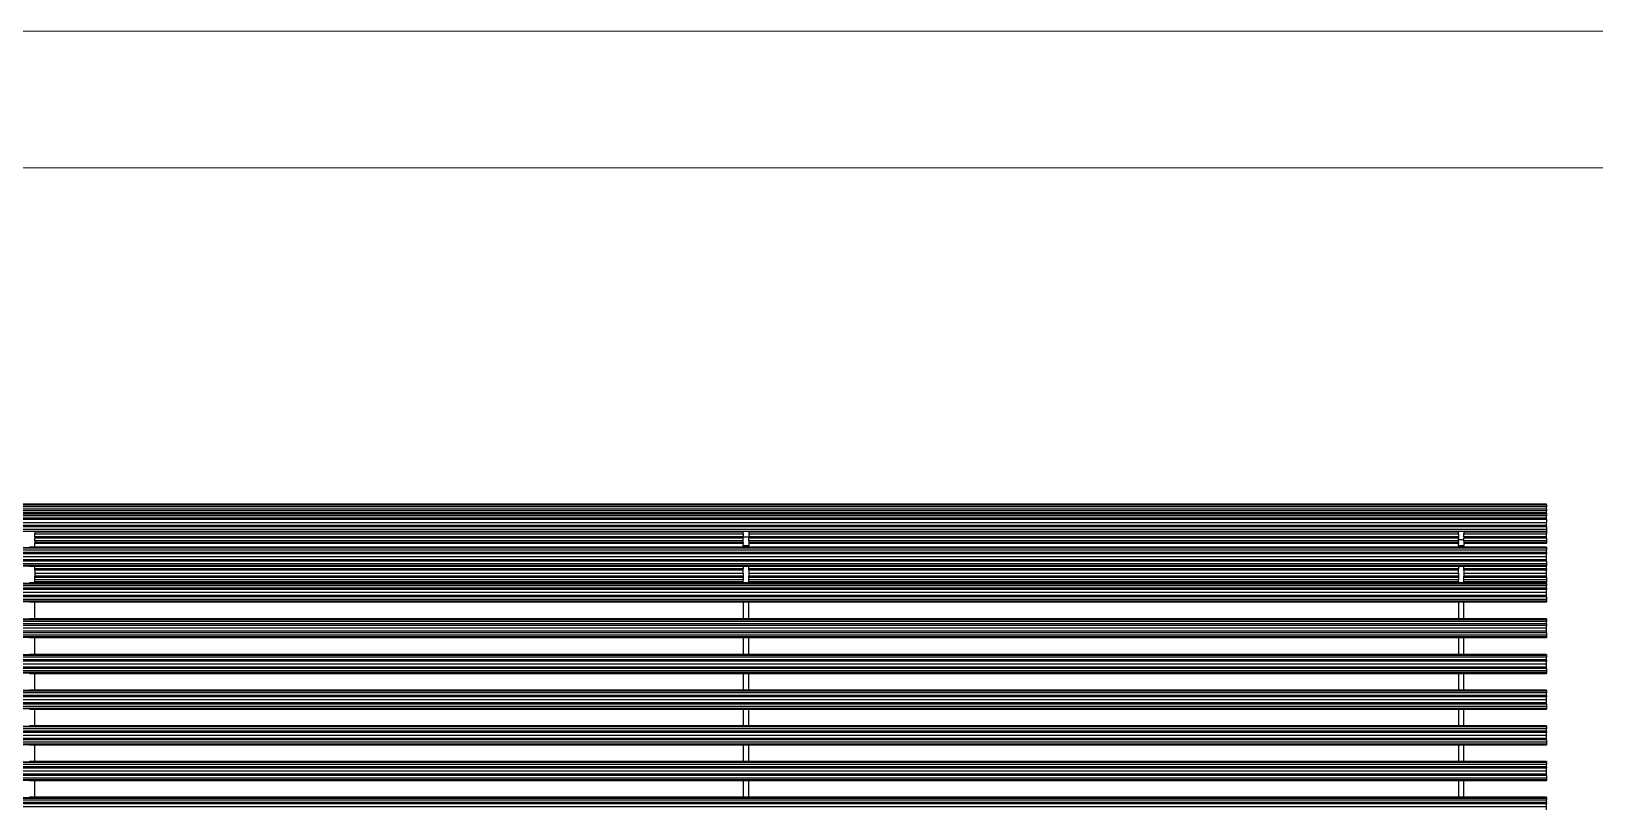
# Model space of a CAD drawing. Header units: millimetres. Extents: x 3440 to 9380, y -3644 to 556.
# Drawn here: x 4693 to 5837, y -13 to 556 of the extents above; entities that cross this region are included whole.
import ezdxf

# ---------------------------------------------------------------- set-up
doc = ezdxf.new("R2010")
doc.units = ezdxf.units.MM
doc.layers.add('tabelka', color=155, linetype='Continuous')

msp = doc.modelspace()

# ---------------------------------------------------------------- linework, layer by layer
for p, q in [((5801.94, 209.58), (4107.58, 209.58)), ((5801.94, 209.23), (4107.58, 209.23)), ((5801.94, 208.81), (4107.58, 208.81)), ((5801.94, 207.5), (4107.58, 207.5)), ((5801.94, 209.58), (5801.94, 209.23)), ((5801.94, 208.81), (5801.94, 209.23)), ((5801.94, 208.81), (5801.94, 207.5)), ((5801.94, 205.73), (5801.94, 207.5)), ((5801.94, 205.73), (4107.58, 205.73)), ((5801.94, 204.7), (4107.58, 204.7)), ((5801.94, 203.03), (4107.58, 203.03)), ((5801.94, 202.69), (4107.58, 202.69)), ((5801.94, 202.26), (4107.58, 202.26)), ((5801.94, 200.96), (4107.58, 200.96)), ((5801.94, 199.18), (4107.58, 199.18)), ((5801.94, 198.16), (4107.58, 198.16)), ((4107.58, 195.97), (5801.94, 195.97)), ((5801.94, 205.73), (5801.94, 204.7)), ((5801.94, 203.03), (5801.94, 204.7)), ((5801.94, 203.03), (5801.94, 202.69)), ((5801.94, 202.26), (5801.94, 202.69)), ((5801.94, 202.26), (5801.94, 200.96)), ((5801.94, 199.18), (5801.94, 200.96)), ((5801.94, 198.16), (5801.94, 199.18)), ((5801.94, 198.16), (5801.94, 195.97)), ((5801.94, 193.79), (5801.94, 195.97)), ((5801.94, 193.79), (4107.58, 193.79)), ((5801.94, 192.77), (4107.58, 192.77)), ((5801.94, 190.98), (4107.58, 190.98)), ((4107.58, 189.68), (5801.94, 189.68)), ((4695.56, 189.34), (4691.53, 189.34)), ((4695.56, 189.34), (4695.56, 189.26)), ((5213.95, 189.26), (4695.56, 189.26)), ((4695.56, 189.26), (4695.56, 188.91)), ((5213.95, 188.91), (4695.56, 188.91)), ((4695.56, 188.91), (4695.56, 187.66)), ((4695.56, 187.66), (5213.95, 187.66)), ((4695.56, 185.48), (4695.56, 187.66)), ((5213.95, 185.48), (4695.56, 185.48)), ((4695.56, 185.48), (4695.56, 184.45)), ((5213.95, 184.45), (4695.56, 184.45)), ((4695.56, 182.67), (4695.56, 184.45)), ((5217.99, 189.34), (5213.95, 189.34)), ((5213.95, 189.26), (5213.95, 189.34)), ((5213.95, 189.26), (5213.95, 188.91)), ((5213.95, 187.66), (5213.95, 188.91)), ((5213.95, 187.66), (5213.95, 185.48)), ((5213.95, 185.42), (5213.95, 185.48)), ((5217.99, 185.42), (5213.95, 185.42)), ((5213.95, 184.45), (5213.95, 185.42)), ((5213.95, 182.67), (5213.95, 184.45)), ((5217.99, 189.34), (5217.99, 189.26)), ((5737.39, 189.26), (5217.99, 189.26)), ((5217.99, 189.26), (5217.99, 188.91)), ((5737.39, 188.91), (5217.99, 188.91)), ((5217.99, 188.91), (5217.99, 187.66)), ((5217.99, 187.66), (5737.39, 187.66)), ((5217.99, 187.66), (5217.99, 185.48)), ((5737.39, 185.48), (5217.99, 185.48)), ((5217.99, 185.48), (5217.99, 185.42)), ((5217.99, 185.42), (5217.99, 184.45)), ((5737.39, 184.45), (5217.99, 184.45)), ((5217.99, 182.67), (5217.99, 184.45)), ((5741.42, 189.34), (5737.39, 189.34)), ((5737.39, 189.26), (5737.39, 189.34)), ((5737.39, 189.26), (5737.39, 188.91)), ((5737.39, 187.66), (5737.39, 188.91)), ((5737.39, 187.66), (5737.39, 185.48)), ((5737.39, 185.48), (5737.39, 184.45)), ((5737.39, 183.31), (5737.39, 184.45)), ((5741.42, 183.31), (5737.39, 183.31)), ((5737.39, 183.31), (5737.39, 182.67)), ((5741.42, 189.34), (5741.42, 189.26)), ((5801.94, 189.26), (5741.42, 189.26)), ((5741.42, 189.26), (5741.42, 188.91)), ((5801.94, 188.91), (5741.42, 188.91)), ((5741.42, 188.91), (5741.42, 187.66)), ((5741.42, 187.66), (5801.94, 187.66)), ((5741.42, 185.48), (5741.42, 187.66)), ((5801.94, 185.48), (5741.42, 185.48)), ((5741.42, 185.48), (5741.42, 184.45)), ((5801.94, 184.45), (5741.42, 184.45)), ((5741.42, 183.31), (5741.42, 184.45)), ((5741.42, 182.67), (5741.42, 183.31)), ((5801.94, 192.77), (5801.94, 193.79)), ((5801.94, 192.77), (5801.94, 190.98)), ((5801.94, 190.98), (5801.94, 189.68)), ((5801.94, 189.68), (5801.94, 189.26)), ((5801.94, 188.91), (5801.94, 189.26)), ((5801.94, 188.91), (5801.94, 187.66)), ((5801.94, 185.48), (5801.94, 187.66)), ((5801.94, 184.45), (5801.94, 185.48)), ((5801.94, 184.45), (5801.94, 182.67)), ((5801.94, 177.58), (4107.58, 177.58)), ((5801.94, 177.16), (4107.58, 177.16)), ((5801.94, 175.85), (4107.58, 175.85)), ((5801.94, 174.07), (4107.58, 174.07)), ((5801.94, 173.05), (4107.58, 173.05)), ((4695.56, 177.93), (4691.53, 177.93)), ((5213.95, 182.67), (4695.56, 182.67)), ((4695.56, 182.67), (4695.56, 181.37)), ((5213.95, 181.37), (4695.56, 181.37)), ((4695.56, 181.37), (4695.56, 180.95)), ((5213.95, 180.95), (4695.56, 180.95)), ((4695.56, 180.95), (4695.56, 180.6)), ((5213.95, 180.6), (4695.56, 180.6)), ((4695.56, 177.93), (4695.56, 180.6)), ((5213.95, 177.93), (4695.56, 177.93)), ((5213.95, 181.37), (5213.95, 182.67)), ((5213.95, 181.37), (5213.95, 180.95)), ((5213.95, 180.95), (5213.95, 180.6)), ((5213.95, 178.85), (5213.95, 180.6)), ((5213.95, 178.85), (5213.95, 177.93)), ((5217.99, 178.85), (5213.95, 178.85)), ((5217.99, 177.93), (5213.95, 177.93)), ((5737.39, 182.67), (5217.99, 182.67)), ((5217.99, 182.67), (5217.99, 181.37)), ((5737.39, 181.37), (5217.99, 181.37)), ((5217.99, 181.37), (5217.99, 180.95)), ((5737.39, 180.95), (5217.99, 180.95)), ((5217.99, 180.95), (5217.99, 180.6)), ((5737.39, 180.6), (5217.99, 180.6)), ((5217.99, 180.6), (5217.99, 178.85)), ((5217.99, 177.93), (5217.99, 178.85)), ((5737.39, 177.93), (5217.99, 177.93)), ((5737.39, 181.37), (5737.39, 182.67)), ((5737.39, 181.37), (5737.39, 180.95)), ((5737.39, 180.95), (5737.39, 180.6)), ((5737.39, 178.85), (5737.39, 180.6)), ((5737.39, 178.85), (5737.39, 177.93)), ((5741.42, 178.85), (5737.39, 178.85)), ((5741.42, 177.93), (5737.39, 177.93)), ((5801.94, 182.67), (5741.42, 182.67)), ((5741.42, 182.67), (5741.42, 181.37)), ((5801.94, 181.37), (5741.42, 181.37)), ((5741.42, 181.37), (5741.42, 180.95)), ((5801.94, 180.95), (5741.42, 180.95)), ((5741.42, 180.95), (5741.42, 180.6)), ((5801.94, 180.6), (5741.42, 180.6)), ((5741.42, 180.6), (5741.42, 178.85)), ((5741.42, 177.93), (5741.42, 178.85)), ((5801.94, 177.93), (5741.42, 177.93)), ((5801.94, 182.67), (5801.94, 181.37)), ((5801.94, 181.37), (5801.94, 180.95)), ((5801.94, 180.6), (5801.94, 180.95)), ((5801.94, 177.93), (5801.94, 177.58)), ((5801.94, 177.16), (5801.94, 177.58)), ((5801.94, 177.16), (5801.94, 175.85)), ((5801.94, 174.07), (5801.94, 175.85)), ((5801.94, 174.07), (5801.94, 173.05)), ((5801.94, 170.87), (5801.94, 173.05)), ((5801.94, 170.87), (4107.58, 170.87)), ((5801.94, 168.68), (4107.58, 168.68)), ((5801.94, 167.66), (4107.58, 167.66)), ((5801.94, 165.87), (4107.58, 165.87)), ((5801.94, 164.58), (4107.58, 164.58)), ((5801.94, 164.15), (4107.58, 164.15)), ((4695.56, 163.81), (4691.53, 163.81)), ((4695.56, 162.16), (4695.56, 163.81)), ((5213.95, 163.81), (4695.56, 163.81)), ((5213.95, 162.16), (4695.56, 162.16)), ((4695.56, 161.14), (4695.56, 162.16)), ((5213.95, 161.14), (4695.56, 161.14)), ((4695.56, 161.14), (4695.56, 158.96)), ((5213.95, 163.81), (5213.95, 162.16)), ((5217.99, 163.81), (5213.95, 163.81)), ((5213.95, 161.14), (5213.95, 162.16)), ((5213.95, 158.96), (5213.95, 161.14)), ((5217.99, 162.16), (5217.99, 163.81)), ((5737.39, 163.81), (5217.99, 163.81)), ((5737.39, 162.16), (5217.99, 162.16)), ((5217.99, 161.14), (5217.99, 162.16)), ((5737.39, 161.14), (5217.99, 161.14)), ((5217.99, 161.14), (5217.99, 158.96)), ((5737.39, 163.81), (5737.39, 162.16)), ((5741.42, 163.81), (5737.39, 163.81)), ((5737.39, 161.14), (5737.39, 162.16)), ((5737.39, 158.96), (5737.39, 161.14)), ((5741.42, 162.16), (5741.42, 163.81)), ((5801.94, 163.81), (5741.42, 163.81)), ((5801.94, 162.16), (5741.42, 162.16)), ((5741.42, 161.14), (5741.42, 162.16)), ((5801.94, 161.14), (5741.42, 161.14)), ((5741.42, 161.14), (5741.42, 158.96)), ((5801.94, 168.68), (5801.94, 170.87)), ((5801.94, 167.66), (5801.94, 168.68)), ((5801.94, 167.66), (5801.94, 165.87)), ((5801.94, 165.87), (5801.94, 164.58)), ((5801.94, 164.58), (5801.94, 164.15)), ((5801.94, 163.81), (5801.94, 164.15)), ((5801.94, 162.16), (5801.94, 163.81)), ((5801.94, 162.16), (5801.94, 161.14)), ((5801.94, 158.96), (5801.94, 161.14)), ((5801.94, 151.42), (4107.58, 151.42)), ((5801.94, 150.99), (4107.58, 150.99)), ((5801.94, 149.68), (4107.58, 149.68)), ((4695.56, 151.76), (4691.53, 151.76)), ((4695.56, 158.96), (5213.95, 158.96)), ((4695.56, 158.96), (4695.56, 156.78)), ((5213.95, 156.78), (4695.56, 156.78)), ((4695.56, 155.75), (4695.56, 156.78)), ((5213.95, 155.75), (4695.56, 155.75)), ((4695.56, 153.97), (4695.56, 155.75)), ((5213.95, 153.97), (4695.56, 153.97)), ((4695.56, 152.67), (4695.56, 153.97)), ((5213.95, 152.67), (4695.56, 152.67)), ((4695.56, 152.25), (4695.56, 152.67)), ((5213.95, 152.25), (4695.56, 152.25)), ((4695.56, 151.9), (4695.56, 152.25)), ((5213.95, 151.9), (4695.56, 151.9)), ((4695.56, 151.76), (4695.56, 151.9)), ((5213.95, 151.76), (4695.56, 151.76)), ((5213.95, 158.96), (5213.95, 156.78)), ((5213.95, 156.78), (5213.95, 155.75)), ((5213.95, 155.75), (5213.95, 153.97)), ((5213.95, 152.67), (5213.95, 153.97)), ((5213.95, 152.67), (5213.95, 152.25)), ((5213.95, 152.25), (5213.95, 151.9)), ((5213.95, 151.9), (5213.95, 151.76)), ((5217.99, 151.76), (5213.95, 151.76)), ((5217.99, 158.96), (5737.39, 158.96)), ((5217.99, 158.96), (5217.99, 156.78)), ((5737.39, 156.78), (5217.99, 156.78)), ((5217.99, 155.75), (5217.99, 156.78)), ((5737.39, 155.75), (5217.99, 155.75)), ((5217.99, 153.97), (5217.99, 155.75)), ((5737.39, 153.97), (5217.99, 153.97)), ((5217.99, 152.67), (5217.99, 153.97)), ((5737.39, 152.67), (5217.99, 152.67)), ((5217.99, 152.25), (5217.99, 152.67)), ((5737.39, 152.25), (5217.99, 152.25)), ((5217.99, 151.9), (5217.99, 152.25)), ((5737.39, 151.9), (5217.99, 151.9)), ((5217.99, 151.76), (5217.99, 151.9)), ((5737.39, 151.76), (5217.99, 151.76)), ((5737.39, 158.96), (5737.39, 156.78)), ((5737.39, 156.78), (5737.39, 155.75)), ((5737.39, 155.75), (5737.39, 153.97)), ((5737.39, 152.67), (5737.39, 153.97)), ((5737.39, 152.67), (5737.39, 152.25)), ((5737.39, 152.25), (5737.39, 151.9)), ((5737.39, 151.9), (5737.39, 151.76)), ((5741.42, 151.76), (5737.39, 151.76)), ((5741.42, 158.96), (5801.94, 158.96)), ((5741.42, 158.96), (5741.42, 156.78)), ((5801.94, 156.78), (5741.42, 156.78)), ((5741.42, 155.75), (5741.42, 156.78)), ((5801.94, 155.75), (5741.42, 155.75)), ((5741.42, 153.97), (5741.42, 155.75)), ((5801.94, 153.97), (5741.42, 153.97)), ((5741.42, 152.67), (5741.42, 153.97)), ((5801.94, 152.67), (5741.42, 152.67)), ((5741.42, 152.25), (5741.42, 152.67)), ((5801.94, 152.25), (5741.42, 152.25)), ((5741.42, 151.9), (5741.42, 152.25)), ((5801.94, 151.9), (5741.42, 151.9)), ((5741.42, 151.76), (5741.42, 151.9)), ((5801.94, 151.76), (5741.42, 151.76)), ((5801.94, 156.78), (5801.94, 158.96)), ((5801.94, 155.75), (5801.94, 156.78)), ((5801.94, 155.75), (5801.94, 153.97)), ((5801.94, 153.97), (5801.94, 152.67)), ((5801.94, 152.67), (5801.94, 152.25)), ((5801.94, 151.9), (5801.94, 152.25)), ((5801.94, 151.76), (5801.94, 151.42)), ((5801.94, 150.99), (5801.94, 151.42)), ((5801.94, 150.99), (5801.94, 149.68)), ((5801.94, 147.91), (5801.94, 149.68)), ((5801.94, 147.91), (4107.58, 147.91)), ((5801.94, 146.88), (4107.58, 146.88)), ((5801.94, 144.7), (4107.58, 144.7)), ((5801.94, 142.52), (4107.58, 142.52)), ((5801.94, 141.5), (4107.58, 141.5)), ((5801.94, 139.71), (4107.58, 139.71)), ((5801.94, 138.41), (4107.58, 138.41)), ((5801.94, 137.99), (4107.58, 137.99)), ((4695.56, 137.64), (4691.53, 137.64)), ((4695.56, 125.6), (4695.56, 137.64)), ((5213.95, 137.64), (4695.56, 137.64)), ((5213.95, 137.64), (5213.95, 125.6)), ((5217.99, 137.64), (5213.95, 137.64)), ((5217.99, 125.6), (5217.99, 137.64)), ((5737.39, 137.64), (5217.99, 137.64)), ((5737.39, 137.64), (5737.39, 125.6)), ((5741.42, 137.64), (5737.39, 137.64)), ((5741.42, 125.6), (5741.42, 137.64)), ((5801.94, 137.64), (5741.42, 137.64)), ((5801.94, 147.91), (5801.94, 146.88)), ((5801.94, 144.7), (5801.94, 146.88)), ((5801.94, 142.52), (5801.94, 144.7)), ((5801.94, 141.5), (5801.94, 142.52)), ((5801.94, 141.5), (5801.94, 139.71)), ((5801.94, 139.71), (5801.94, 138.41)), ((5801.94, 138.41), (5801.94, 137.99)), ((5801.94, 137.64), (5801.94, 137.99)), ((5801.94, 125.25), (4107.58, 125.25)), ((5801.94, 124.83), (4107.58, 124.83)), ((5801.94, 123.52), (4107.58, 123.52)), ((5801.94, 121.74), (4107.58, 121.74)), ((5801.94, 120.72), (4107.58, 120.72)), ((5801.94, 118.54), (4107.58, 118.54)), ((5801.94, 116.36), (4107.58, 116.36)), ((5801.94, 115.33), (4107.58, 115.33)), ((4695.56, 125.6), (4691.53, 125.6)), ((5213.95, 125.6), (4695.56, 125.6)), ((5217.99, 125.6), (5213.95, 125.6)), ((5737.39, 125.6), (5217.99, 125.6)), ((5741.42, 125.6), (5737.39, 125.6)), ((5801.94, 125.6), (5741.42, 125.6)), ((5801.94, 125.6), (5801.94, 125.25)), ((5801.94, 124.83), (5801.94, 125.25)), ((5801.94, 124.83), (5801.94, 123.52)), ((5801.94, 121.74), (5801.94, 123.52)), ((5801.94, 121.74), (5801.94, 120.72)), ((5801.94, 118.54), (5801.94, 120.72)), ((5801.94, 116.36), (5801.94, 118.54)), ((5801.94, 115.33), (5801.94, 116.36)), ((5801.94, 115.33), (5801.94, 113.55)), ((5801.94, 113.55), (4107.58, 113.55)), ((5801.94, 112.25), (4107.58, 112.25)), ((5801.94, 111.82), (4107.58, 111.82)), ((4695.56, 111.48), (4691.53, 111.48)), ((4695.56, 99.44), (4695.56, 111.48)), ((5213.95, 111.48), (4695.56, 111.48)), ((5213.95, 111.48), (5213.95, 99.44)), ((5217.99, 111.48), (5213.95, 111.48)), ((5217.99, 99.44), (5217.99, 111.48)), ((5737.39, 111.48), (5217.99, 111.48)), ((5737.39, 111.48), (5737.39, 99.44)), ((5741.42, 111.48), (5737.39, 111.48)), ((5741.42, 99.44), (5741.42, 111.48)), ((5801.94, 111.48), (5741.42, 111.48)), ((5801.94, 113.55), (5801.94, 112.25)), ((5801.94, 112.25), (5801.94, 111.82)), ((5801.94, 111.48), (5801.94, 111.82)), ((5801.94, 99.09), (4107.58, 99.09)), ((5801.94, 98.67), (4107.58, 98.67)), ((5801.94, 97.36), (4107.58, 97.36)), ((5801.94, 95.58), (4107.58, 95.58)), ((5801.94, 94.56), (4107.58, 94.56)), ((5801.94, 92.38), (4107.58, 92.38)), ((4695.56, 99.44), (4691.53, 99.44)), ((5213.95, 99.44), (4695.56, 99.44)), ((5217.99, 99.44), (5213.95, 99.44)), ((5737.39, 99.44), (5217.99, 99.44)), ((5741.42, 99.44), (5737.39, 99.44)), ((5801.94, 99.44), (5741.42, 99.44)), ((5801.94, 99.44), (5801.94, 99.09)), ((5801.94, 98.67), (5801.94, 99.09)), ((5801.94, 98.67), (5801.94, 97.36)), ((5801.94, 95.58), (5801.94, 97.36)), ((5801.94, 95.58), (5801.94, 94.56)), ((5801.94, 92.38), (5801.94, 94.56)), ((5801.94, 90.19), (5801.94, 92.38)), ((5801.94, 90.19), (4107.58, 90.19)), ((5801.94, 89.17), (4107.58, 89.17)), ((5801.94, 87.38), (4107.58, 87.38)), ((5801.94, 86.09), (4107.58, 86.09)), ((5801.94, 85.66), (4107.58, 85.66)), ((4695.56, 85.32), (4691.53, 85.32)), ((4695.56, 73.27), (4695.56, 85.32)), ((5213.95, 85.32), (4695.56, 85.32)), ((5213.95, 85.32), (5213.95, 73.27)), ((5217.99, 85.32), (5213.95, 85.32)), ((5217.99, 73.27), (5217.99, 85.32)), ((5737.39, 85.32), (5217.99, 85.32)), ((5737.39, 85.32), (5737.39, 73.27)), ((5741.42, 85.32), (5737.39, 85.32)), ((5741.42, 73.27), (5741.42, 85.32)), ((5801.94, 85.32), (5741.42, 85.32)), ((5801.94, 89.17), (5801.94, 90.19)), ((5801.94, 89.17), (5801.94, 87.38)), ((5801.94, 87.38), (5801.94, 86.09)), ((5801.94, 86.09), (5801.94, 85.66)), ((5801.94, 85.32), (5801.94, 85.66)), ((5801.94, 72.93), (4107.58, 72.93)), ((5801.94, 72.5), (4107.58, 72.5)), ((5801.94, 71.19), (4107.58, 71.19)), ((5801.94, 69.42), (4107.58, 69.42)), ((4695.56, 73.27), (4691.53, 73.27)), ((5213.95, 73.27), (4695.56, 73.27)), ((5217.99, 73.27), (5213.95, 73.27)), ((5737.39, 73.27), (5217.99, 73.27)), ((5741.42, 73.27), (5737.39, 73.27)), ((5801.94, 73.27), (5741.42, 73.27)), ((5801.94, 73.27), (5801.94, 72.93)), ((5801.94, 72.5), (5801.94, 72.93)), ((5801.94, 72.5), (5801.94, 71.19)), ((5801.94, 69.42), (5801.94, 71.19)), ((5801.94, 69.42), (5801.94, 68.39)), ((5801.94, 68.39), (4107.58, 68.39)), ((5801.94, 66.21), (4107.58, 66.21)), ((5801.94, 64.03), (4107.58, 64.03)), ((5801.94, 63.01), (4107.58, 63.01)), ((5801.94, 61.22), (4107.58, 61.22)), ((5801.94, 59.92), (4107.58, 59.92)), ((5801.94, 59.5), (4107.58, 59.5)), ((4695.56, 59.15), (4691.53, 59.15)), ((4695.56, 47.11), (4695.56, 59.15)), ((5213.95, 59.15), (4695.56, 59.15)), ((5213.95, 59.15), (5213.95, 47.11)), ((5217.99, 59.15), (5213.95, 59.15)), ((5217.99, 47.11), (5217.99, 59.15)), ((5737.39, 59.15), (5217.99, 59.15)), ((5737.39, 59.15), (5737.39, 47.11)), ((5741.42, 59.15), (5737.39, 59.15)), ((5741.42, 47.11), (5741.42, 59.15)), ((5801.94, 59.15), (5741.42, 59.15)), ((5801.94, 66.21), (5801.94, 68.39)), ((5801.94, 64.03), (5801.94, 66.21)), ((5801.94, 63.01), (5801.94, 64.03)), ((5801.94, 63.01), (5801.94, 61.22)), ((5801.94, 61.22), (5801.94, 59.92)), ((5801.94, 59.92), (5801.94, 59.5)), ((5801.94, 59.15), (5801.94, 59.5)), ((5801.94, 46.76), (4107.58, 46.76)), ((5801.94, 46.34), (4107.58, 46.34)), ((4695.56, 47.11), (4691.53, 47.11)), ((5213.95, 47.11), (4695.56, 47.11)), ((5217.99, 47.11), (5213.95, 47.11)), ((5737.39, 47.11), (5217.99, 47.11)), ((5741.42, 47.11), (5737.39, 47.11)), ((5801.94, 47.11), (5741.42, 47.11)), ((5801.94, 47.11), (5801.94, 46.76)), ((5801.94, 46.34), (5801.94, 46.76)), ((5801.94, 46.34), (5801.94, 45.03)), ((5801.94, 45.03), (4107.58, 45.03)), ((5801.94, 43.25), (4107.58, 43.25)), ((5801.94, 42.23), (4107.58, 42.23)), ((5801.94, 40.05), (4107.58, 40.05)), ((5801.94, 37.87), (4107.58, 37.87)), ((5801.94, 36.84), (4107.58, 36.84)), ((5801.94, 35.06), (4107.58, 35.06)), ((5801.94, 43.25), (5801.94, 45.03)), ((5801.94, 43.25), (5801.94, 42.23)), ((5801.94, 40.05), (5801.94, 42.23)), ((5801.94, 37.87), (5801.94, 40.05)), ((5801.94, 36.84), (5801.94, 37.87)), ((5801.94, 36.84), (5801.94, 35.06)), ((5801.94, 35.06), (5801.94, 33.76)), ((5801.94, 33.76), (4107.58, 33.76)), ((5801.94, 33.33), (4107.58, 33.33)), ((4695.56, 32.99), (4691.53, 32.99)), ((4695.56, 20.94), (4695.56, 32.99)), ((5213.95, 32.99), (4695.56, 32.99)), ((5213.95, 32.99), (5213.95, 20.94)), ((5217.99, 32.99), (5213.95, 32.99)), ((5217.99, 20.94), (5217.99, 32.99)), ((5737.39, 32.99), (5217.99, 32.99)), ((5737.39, 32.99), (5737.39, 20.94)), ((5741.42, 32.99), (5737.39, 32.99)), ((5741.42, 20.94), (5741.42, 32.99)), ((5801.94, 32.99), (5741.42, 32.99)), ((5801.94, 33.76), (5801.94, 33.33)), ((5801.94, 32.99), (5801.94, 33.33)), ((5801.94, 20.6), (4107.58, 20.6)), ((5801.94, 20.18), (4107.58, 20.18)), ((5801.94, 18.87), (4107.58, 18.87)), ((5801.94, 17.09), (4107.58, 17.09)), ((5801.94, 16.07), (4107.58, 16.07)), ((5801.94, 13.89), (4107.58, 13.89)), ((5801.94, 11.7), (4107.58, 11.7)), ((4695.56, 20.94), (4691.53, 20.94)), ((5213.95, 20.94), (4695.56, 20.94)), ((5217.99, 20.94), (5213.95, 20.94)), ((5737.39, 20.94), (5217.99, 20.94)), ((5741.42, 20.94), (5737.39, 20.94)), ((5801.94, 20.94), (5741.42, 20.94)), ((5801.94, 20.94), (5801.94, 20.6)), ((5801.94, 20.18), (5801.94, 20.6)), ((5801.94, 20.18), (5801.94, 18.87)), ((5801.94, 17.09), (5801.94, 18.87)), ((5801.94, 17.09), (5801.94, 16.07)), ((5801.94, 13.89), (5801.94, 16.07)), ((5801.94, 11.7), (5801.94, 13.89)), ((5801.94, 10.68), (5801.94, 11.7)), ((5801.94, 10.68), (4107.58, 10.68)), ((5801.94, 8.89), (4107.58, 8.89)), ((5801.94, 7.59), (4107.58, 7.59)), ((5801.94, 7.17), (4107.58, 7.17)), ((4695.56, 6.83), (4691.53, 6.83)), ((4695.56, -5.22), (4695.56, 6.83)), ((5213.95, 6.83), (4695.56, 6.83)), ((5213.95, 6.83), (5213.95, -5.22)), ((5217.99, 6.83), (5213.95, 6.83)), ((5217.99, -5.22), (5217.99, 6.83)), ((5737.39, 6.83), (5217.99, 6.83)), ((5737.39, 6.83), (5737.39, -5.22)), ((5741.42, 6.83), (5737.39, 6.83)), ((5741.42, -5.22), (5741.42, 6.83)), ((5801.94, 6.83), (5741.42, 6.83)), ((5801.94, 10.68), (5801.94, 8.89)), ((5801.94, 8.89), (5801.94, 7.59)), ((5801.94, 7.59), (5801.94, 7.17)), ((5801.94, 6.83), (5801.94, 7.17)), ((5801.94, -5.56), (4107.58, -5.56)), ((5801.94, -5.99), (4107.58, -5.99)), ((5801.94, -7.3), (4107.58, -7.3)), ((5801.94, -9.07), (4107.58, -9.07)), ((5801.94, -10.1), (4107.58, -10.1)), ((4695.56, -5.22), (4691.53, -5.22)), ((5213.95, -5.22), (4695.56, -5.22)), ((5217.99, -5.22), (5213.95, -5.22)), ((5737.39, -5.22), (5217.99, -5.22)), ((5741.42, -5.22), (5737.39, -5.22)), ((5801.94, -5.22), (5741.42, -5.22)), ((5801.94, -5.22), (5801.94, -5.56)), ((5801.94, -5.99), (5801.94, -5.56)), ((5801.94, -5.99), (5801.94, -7.3)), ((5801.94, -9.07), (5801.94, -7.3)), ((5801.94, -9.07), (5801.94, -10.1)), ((5801.94, -12.28), (5801.94, -10.1)), ((5801.94, -12.28), (4107.58, -12.28)), ((5801.94, -14.46), (5801.94, -12.28))]:
    msp.add_line(p, q)
at = {"layer": 'tabelka', "lineweight": 5}
for points in [[(3439.96, 555.81), (9379.96, 555.81), (9379.96, -3644.19), (3439.96, -3644.19)], [(3539.96, 455.81), (9279.96, 455.81), (9279.96, -3544.19), (3539.96, -3544.19)]]:
    msp.add_lwpolyline(points, close=True, dxfattribs=at)

doc.saveas('drawing.dxf')
